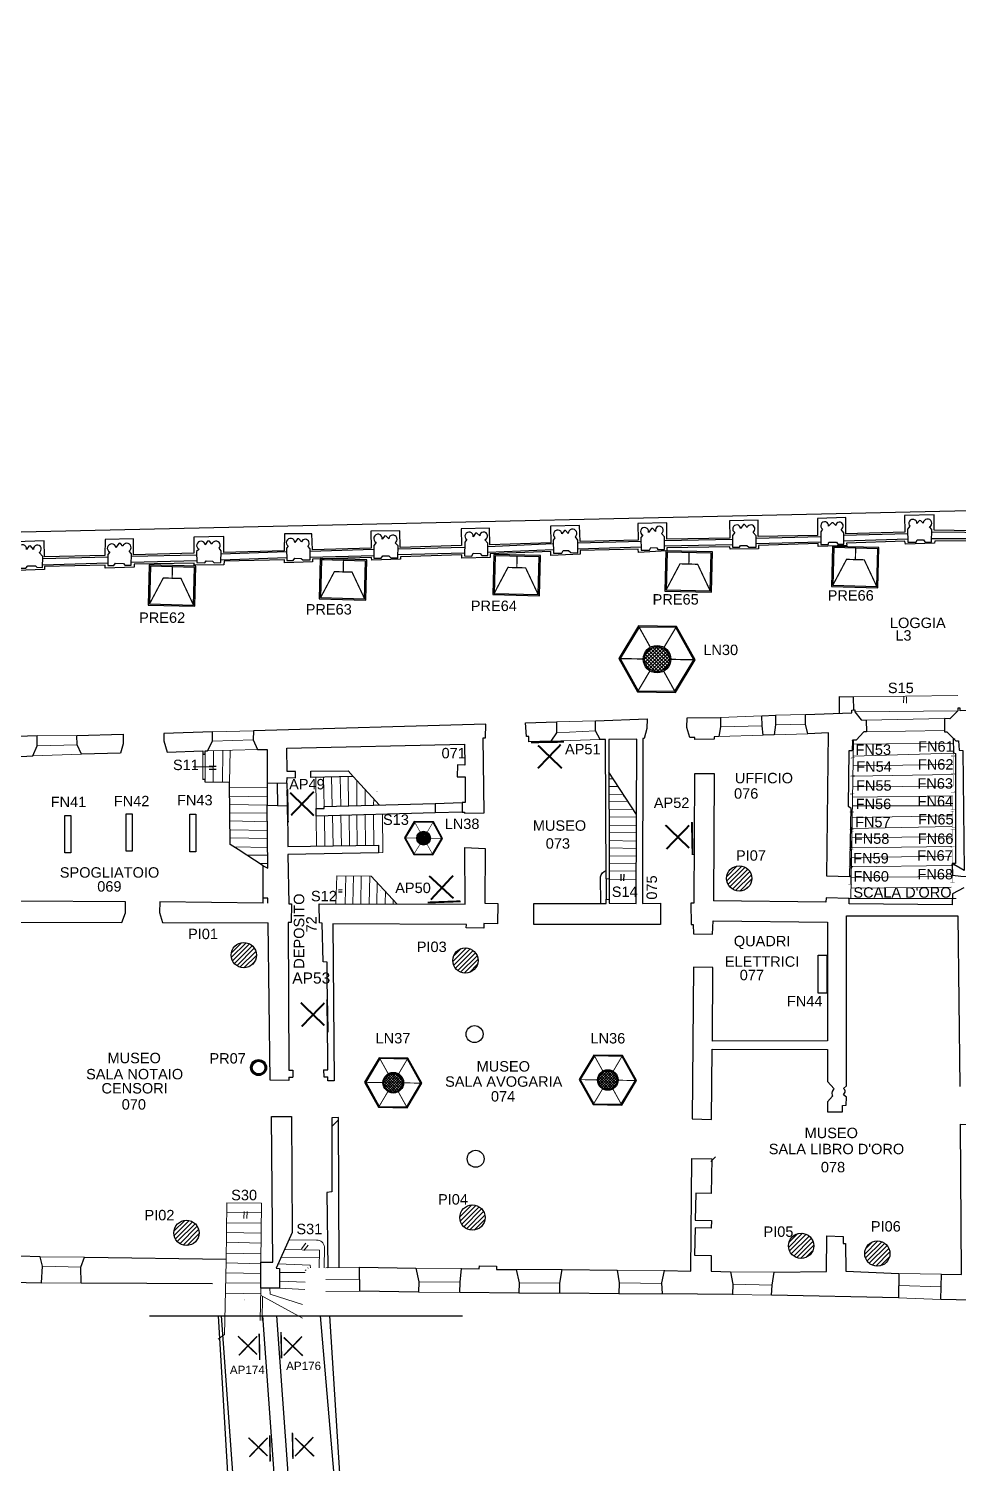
# Model space of a CAD drawing. Header units: millimetres. Extents: x 195 to 76808, y -2861 to 4318.
# Drawn here: x 19700 to 21039, y 154 to 2220 of the extents above; entities that cross this region are included whole.
import ezdxf
from ezdxf.enums import TextEntityAlignment as Align

# ---------------------------------------------------------------- set-up
doc = ezdxf.new("R2010")
doc.units = ezdxf.units.MM
for name, color, linetype, lineweight in [('_sottile', 253, 'Continuous', 5), ('LAMPADINE', 30, 'Continuous', 30), ('muri', 7, 'Continuous', 9), ('num.vani', 66, 'Continuous', 9)]:
    doc.layers.add(name, color=color, linetype=linetype, lineweight=lineweight)
doc.styles.add('ducale_200', font='ARIAL.TTF', dxfattribs={"height": 1})
doc.styles.get("Standard").update_dxf_attribs({"font": 'ARIAL.TTF'})

# ---------------------------------------------------------------- blocks, each defined once
blk = doc.blocks.new('rea')
h = blk.add_hatch(color=256)
h.paths.add_polyline_path([(867, 1810), (867, 1109), (266, 1109), (266, 1810)], flags=16)
h.paths.add_polyline_path([(887, 1830), (887, 1089), (246, 1089), (246, 1830)])
for points in [[(887, 1830), (887, 1089), (246, 1089), (246, 1830)], [(867, 1810), (867, 1109), (266, 1109), (266, 1810)]]:
    blk.add_lwpolyline(points, close=True)
at = {"const_width": 20}
for points in [[(266, 1810), (685, 1600), (685, 1318), (266, 1109)], [(867, 1459), (685, 1459)]]:
    blk.add_lwpolyline(points, dxfattribs=at)
blk = doc.blocks.new('PIANTANA')
at = {"lineweight": 0}
h = blk.add_hatch(dxfattribs=at)
h.set_pattern_fill('ANSI31', color=256, scale=600, style=0)
h.set_pattern_definition([(45, (37136.21, 23067.97), (-53.03301, 53.03301), [])])
edge = h.paths.add_edge_path()
edge.add_arc((14258, -2729), 291, 0, 360)
blk.add_circle((14258, -2729), 291)
blk = doc.blocks.new('FB')
h = blk.add_hatch(color=256)
edge = h.paths.add_edge_path(flags=16)
edge.add_arc((323.34, 430.98), 1.01, 0, 360)
edge = h.paths.add_edge_path()
edge.add_arc((323.34, 430.98), 1.27, 0, 360)
for radius in [1.27, 1.01]:
    blk.add_circle((323.34, 430.98), radius)
blk = doc.blocks.new('re')
at = {"const_width": 0.3}
for points in [[(51.55, 419.05), (51.66, 413.81)], [(55.72, 418.12), (52.08, 414.34)], [(52.09, 417.95), (55.87, 414.31)]]:
    blk.add_lwpolyline(points, dxfattribs=at)
blk = doc.blocks.new('l')
at = {"const_width": 0.2}
for points in [[(238.9, 339.3), (238.8, 342.3)], [(238.9, 340.8), (250.9, 341.1)], [(250.9, 339.6), (250.8, 342.6)]]:
    blk.add_lwpolyline(points, dxfattribs=at)
blk = doc.blocks.new('sr')
at = {"xscale": 2.03261301040023, "yscale": 2.03261301040023, "zscale": 2.032613010400235, "rotation": 87.50909969895497}
for p in [(24786.3, -1824.5), (24785.8, -1850.7), (24785.3, -1876.9), (24784.8, -1903), (24784.3, -1929.2), (24783.7, -1955.4), (24783.2, -1981.5), (24782.7, -2007.7)]:
    blk.add_blockref('l', p, dxfattribs=at)

msp = doc.modelspace()

# ---------------------------------------------------------------- hatches: boundary and pattern name
at = {"layer": 'LAMPADINE'}
h = msp.add_hatch(color=256, dxfattribs=at)
h.paths.add_polyline_path([(20630.5, 1265.8), (20657.7, 1311.2), (20631.9, 1357.4), (20579, 1358.2), (20551.9, 1312.8), (20577.6, 1266.6)], flags=16)
h.paths.add_polyline_path([(20631.5, 1263.9), (20659.8, 1311.1), (20633, 1359.2), (20578, 1360), (20549.8, 1312.8), (20576.6, 1264.8)])
at = {"layer": 'LAMPADINE', "linetype": 'Continuous'}
h = msp.add_hatch(color=256, dxfattribs=at)
h.paths.add_polyline_path([(20585, 1312, 1), (20624.6, 1312, 1)])
h.paths.add_polyline_path([(20586.8, 1312, -1), (20622.7, 1312, -1)], flags=16)
h = msp.add_hatch(dxfattribs=at)
h.set_pattern_fill('ANSI37', color=256, scale=29.043565, style=0)
h.set_pattern_definition([(45, (17952.0343, -1097.0235), (-2.5671127, 2.5671127), []), (135, (17952.0343, -1097.0235), (-2.5671127, -2.5671127), [])])
edge = h.paths.add_edge_path()
edge.add_arc((20604.8, 1312), 17.9, 0, 360)
at = {"layer": 'LAMPADINE'}
h = msp.add_hatch(color=256, dxfattribs=at)
h.paths.add_polyline_path([(20281.6, 1031.2), (20295.2, 1053.9), (20282.3, 1077), (20255.9, 1077.4), (20242.3, 1054.7), (20255.2, 1031.6)], flags=16)
h.paths.add_polyline_path([(20282.1, 1030.3), (20296.2, 1053.9), (20282.8, 1077.9), (20255.4, 1078.3), (20241.2, 1054.7), (20254.6, 1030.7)])
at = {"layer": 'LAMPADINE', "linetype": 'Continuous'}
h = msp.add_hatch(color=256, dxfattribs=at)
h.paths.add_polyline_path([(20258.8, 1054.3, 1), (20278.6, 1054.3, 1)])
h.paths.add_polyline_path([(20259.8, 1054.3, -1), (20277.7, 1054.3, -1)], flags=16)
h = msp.add_hatch(dxfattribs=at)
h.set_pattern_fill('ANSI37', color=256, scale=14.521782, style=0)
h.set_pattern_definition([(45, (18942.3691, -150.204), (-1.2835563, 1.2835563), []), (135, (18942.3691, -150.204), (-1.2835563, -1.2835563), [])])
edge = h.paths.add_edge_path()
edge.add_arc((20268.7, 1054.3), 8.97, 0, 360)
at = {"layer": 'LAMPADINE'}
h = msp.add_hatch(color=256, dxfattribs=at)
h.paths.add_polyline_path([(20244.4, 667.4), (20264.7, 701.5), (20245.4, 736.1), (20205.8, 736.8), (20185.4, 702.7), (20204.7, 668)], flags=16)
h.paths.add_polyline_path([(20245.1, 666.1), (20266.3, 701.5), (20246.2, 737.5), (20205, 738.1), (20183.8, 702.7), (20203.9, 666.7)])
h = msp.add_hatch(color=256, dxfattribs=at)
h.paths.add_polyline_path([(20553.4, 671.3), (20573.7, 705.4), (20554.4, 740), (20514.7, 740.6), (20494.4, 706.6), (20513.7, 671.9)], flags=16)
h.paths.add_polyline_path([(20554.1, 669.9), (20575.3, 705.3), (20555.2, 741.4), (20514, 742), (20492.8, 706.6), (20512.9, 670.6)])
at = {"layer": 'LAMPADINE', "linetype": 'Continuous'}
h = msp.add_hatch(color=256, dxfattribs=at)
h.paths.add_polyline_path([(20210.2, 702.1, 1), (20239.9, 702.1, 1)])
h.paths.add_polyline_path([(20211.6, 702.1, -1), (20238.5, 702.1, -1)], flags=16)
h = msp.add_hatch(dxfattribs=at)
h.set_pattern_fill('ANSI37', color=256, scale=21.782673, style=0)
h.set_pattern_definition([(45, (18235.5107, -1104.6596), (-1.9253345, 1.9253345), []), (135, (18235.5107, -1104.6596), (-1.9253345, -1.9253345), [])])
edge = h.paths.add_edge_path()
edge.add_arc((20225.1, 702.1), 13.4, 0, 360)
h = msp.add_hatch(color=256, dxfattribs=at)
h.paths.add_polyline_path([(20519.2, 706, 1), (20548.9, 706, 1)])
h.paths.add_polyline_path([(20520.6, 706, -1), (20547.5, 706, -1)], flags=16)
h = msp.add_hatch(dxfattribs=at)
h.set_pattern_fill('ANSI37', color=256, scale=21.782673, style=0)
h.set_pattern_definition([(45, (18544.4894, -1100.7774), (-1.9253345, 1.9253345), []), (135, (18544.4894, -1100.7774), (-1.9253345, -1.9253345), [])])
edge = h.paths.add_edge_path()
edge.add_arc((20534, 706), 13.4, 0, 360)

# ---------------------------------------------------------------- linework, layer by layer
at = {"layer": '_sottile'}
for p, q in [((20887.5, 1195.4), (20883.8, 967.2)), ((20136.6, 639.3), (20146.3, 648.7)), ((20682.1, 588.9), (20688.8, 595.3))]:
    msp.add_line(p, q, dxfattribs=at)
for points in [[(20887.2, 1258), (21037.8, 1259.8)], [(20460.1, 1221.8), (20516.3, 1223.3)], [(20696.2, 1228.1), (20755.7, 1230.3)], [(20775.2, 1231.2), (20818.4, 1232.4)], [(20889.7, 1236.4), (21037.8, 1237.8)], [(20906.1, 1224.3), (21018.5, 1226.4)], [(19712.6, 1201.6), (19769.6, 1202.2)], [(19965, 1207.2), (20023.7, 1209)], [(20516.4, 1209), (20460.2, 1206)], [(20757.6, 1202.6), (20693.7, 1200.5)], [(20696, 1214.7), (20756.2, 1216.1)], [(20821.9, 1204.7), (20773.5, 1203.1)], [(20775.4, 1217.3), (20818.5, 1218.6)], [(20906.2, 1207.2), (21018.6, 1209.3)], [(19769.8, 1188.8), (19712.4, 1187)], [(20029.7, 1182.1), (19957.6, 1180.1)], [(20023.4, 1196), (19964.8, 1193.8)], [(19965.8, 1134.8), (19966.2, 1180.3)], [(19979.2, 1134.6), (19979.6, 1180.7)], [(19989.3, 1134.4), (19990.2, 1181)], [(20451.9, 1193.9), (20523.1, 1196.3)], [(20887.4, 1189.4), (21030.8, 1191)], [(19706, 1172.9), (19776.1, 1175.3)], [(19951, 1175.3), (19950.8, 1138.7)], [(19954.3, 1175.3), (19954.4, 1138.7)], [(20886.9, 1158.3), (21030.5, 1160.2)], [(20887.1, 1172.3), (21030.7, 1176.8)], [(20114.3, 1096.9), (20113.6, 1141.8)], [(20125.8, 1099.7), (20124.6, 1142)], [(20136, 1142.2), (20137.2, 1100.1)], [(20148.6, 1142.5), (20149.5, 1100.4)], [(20160, 1142.8), (20160.4, 1100.7)], [(20167.3, 1142.9), (20205.2, 1101.9)], [(20172.5, 1137.3), (20172.7, 1101)], [(20541.6, 1139.8), (20535.6, 1139.9)], [(20886.6, 1143.5), (21030.3, 1145.7)], [(20042.9, 1127.3), (19989.4, 1127.9)], [(20184.5, 1124.4), (20184.5, 1101.4)], [(20548.8, 1128.7), (20535.6, 1128.5)], [(20556.3, 1117.2), (20535.6, 1117.5)], [(20886.4, 1128.2), (21030.1, 1129.2)], [(20043.1, 1113.9), (19989.5, 1114.8)], [(20043.7, 1102), (19989.6, 1102.6)], [(20196.9, 1111), (20196.7, 1101.7)], [(20563, 1106.9), (20535.7, 1107.4)], [(20570.2, 1095.7), (20535.7, 1096)], [(20885.9, 1100.7), (21029.7, 1100.7)], [(20886.1, 1113.2), (21029.9, 1115.4)], [(20043.8, 1090.2), (19989.7, 1090.8)], [(20043.9, 1077.6), (19989.9, 1079)], [(20114.3, 1086.1), (20114.4, 1042.7)], [(20126.4, 1042.9), (20126, 1086.4)], [(20138.4, 1043), (20137.8, 1086.7)], [(20150.4, 1043.2), (20149.8, 1087.1)], [(20162.3, 1043.4), (20161.8, 1087.4)], [(20173, 1043.6), (20172.8, 1087.7)], [(20185, 1043.7), (20184.6, 1088)], [(20197.3, 1043.9), (20196.6, 1088.3)], [(20203.6, 1033.2), (20209.9, 1033.5), (20209.5, 1088.7)], [(20575.1, 1084.3), (20535.8, 1085)], [(20885.7, 1084), (21029.5, 1086.6)], [(20044, 1065.4), (19990, 1066.4)], [(20044.1, 1053.6), (19990.1, 1054.6)], [(20575.1, 1072.5), (20535.8, 1073.2)], [(20575, 1061.9), (20535.9, 1062.6)], [(20885.2, 1054.7), (21029.1, 1056.8)], [(20885.4, 1068.2), (21029.3, 1070.9)], [(20044.2, 1041), (19995.7, 1041.9)], [(20575, 1050.1), (20535.9, 1050.8)], [(20574.9, 1039.5), (20536, 1040.2)], [(20884.9, 1040.2), (21028.9, 1042.1)], [(20044.3, 1029.6), (20014.5, 1029.7)], [(20044.4, 1017.8), (20033, 1017.6)], [(20574.9, 1028.1), (20536, 1028.8)], [(20574.8, 1017.5), (20536.1, 1017.8)], [(20884.5, 1013), (21028.6, 1015)], [(20884.7, 1026.4), (21028.8, 1028.4)], [(20230.4, 959.6), (20193.5, 999.5), (20144, 1000.1), (20142.4, 959.8)], [(20156.6, 1000), (20155.9, 959.8)], [(20167.6, 999.9), (20166.8, 959.8)], [(20179, 999.8), (20178.6, 959.7)], [(20191.2, 999.7), (20190.4, 959.7)], [(20574.8, 1006.5), (20536.1, 1007.2)], [(20536.1, 995.4), (20574.7, 994.7)], [(20884.2, 997.4), (21028.4, 999.1)], [(20202, 990.3), (20201.4, 959.7)], [(20213.7, 977.7), (20213.6, 959.6)], [(20884, 982.2), (21028.2, 983.6)], [(20225.1, 965.3), (20225, 959.6)], [(20880.1, 967.2), (21035.4, 967.2)], [(20034.5, 443.8), (20035.2, 528.9), (19985.3, 529.4), (19984.6, 444.7)], [(20035, 500.1), (19985, 500.6)], [(20035.1, 514.7), (19985.2, 515.4)], [(20034.9, 485.5), (19984.9, 486.4)], [(20034.6, 455.9), (19984.7, 456.8)], [(20034.8, 471.3), (19984.8, 472.4)], [(20118.2, 435.8), (20118.7, 460.9), (20068.3, 461.8)], [(19780.4, 450.9), (19716.5, 451.6)], [(19775.2, 436.3), (19719.9, 437.8)], [(20034.5, 441.5), (19984.5, 442.6)], [(20105.9, 435.8), (20105.6, 439.5), (20059.2, 441.2)], [(20118.5, 450.3), (20063.5, 450.9)], [(20176.7, 436.6), (20128, 435.7)], [(20257.5, 435.3), (20323.1, 434.5)], [(19775.6, 413.5), (19718.7, 414.2)], [(20034.3, 413.3), (19984, 414)], [(20034.4, 427.5), (19984.3, 428.2)], [(20061.4, 428.9), (20098.2, 428.7)], [(20061.4, 416.2), (20098.1, 415.1)], [(20176.8, 419.2), (20127.9, 418.6)], [(20321.2, 414.7), (20262, 415.3)], [(20468.3, 433), (20401.9, 433.3)], [(20465.1, 413.5), (20406.3, 414.2)], [(20615.9, 431.6), (20547.3, 432.3)], [(20611.9, 413), (20550.5, 414.1)], [(20773.7, 429.2), (20710.6, 429.9)], [(20953.1, 427.6), (21014.5, 426.4)], [(20034.1, 398.1), (19983.9, 399)], [(20034.3, 406.5), (20033.4, 359.6)], [(20034.1, 396), (20094.3, 363.2)], [(20037, 394.2), (20036.4, 359.9)], [(20047.4, 406.3), (20047.7, 397.8), (20094.2, 382.6)], [(20061.4, 406.5), (20097.9, 404.5)], [(20176.9, 401.8), (20127.8, 401.4)], [(20321.1, 399.9), (20261.4, 400.5)], [(20465, 399.1), (20406.1, 398.9)], [(20612.6, 398.2), (20549.9, 398)], [(20769.8, 396.3), (20713.3, 397.3)], [(20713.9, 412), (20770.5, 410.5)], [(21013.4, 390.2), (20952.4, 392.6)], [(20952.8, 410.1), (21014, 408.3)]]:
    msp.add_lwpolyline(points, dxfattribs=at)
msp.add_lwpolyline([(20125.8, 435.7), (20126, 465.8, 0.402046), (20114.7, 475.4), (20074.7, 476.1)], format="xyb", dxfattribs=at)
at = {"layer": 'LAMPADINE'}
for points in [[(20631.5, 1263.9), (20659.8, 1311.1), (20633, 1359.2), (20578, 1360), (20549.8, 1312.8), (20576.6, 1264.8)], [(20630.5, 1265.8), (20657.7, 1311.2), (20631.9, 1357.4), (20579, 1358.2), (20551.9, 1312.8), (20577.6, 1266.6)], [(19752.2, 1087.1), (19760.8, 1087.1), (19760.8, 1033.1), (19752.2, 1033.1)], [(19840.6, 1089.3), (19849.3, 1089.3), (19849.3, 1035.3), (19840.6, 1035.3)], [(19932.1, 1088.8), (19940.8, 1088.8), (19940.8, 1034.8), (19932.1, 1034.8)], [(20282.1, 1030.3), (20296.2, 1053.9), (20282.8, 1077.9), (20255.4, 1078.3), (20241.2, 1054.7), (20254.6, 1030.7)], [(20281.6, 1031.2), (20295.2, 1053.9), (20282.3, 1077), (20255.9, 1077.4), (20242.3, 1054.7), (20255.2, 1031.6)], [(20837, 885.8), (20849.1, 885.8), (20849.1, 831.3), (20837, 831.3)], [(20245.1, 666.1), (20266.3, 701.5), (20246.2, 737.5), (20205, 738.1), (20183.8, 702.7), (20203.9, 666.7)], [(20244.4, 667.4), (20264.7, 701.5), (20245.4, 736.1), (20205.8, 736.8), (20185.4, 702.7), (20204.7, 668)], [(20554.1, 669.9), (20575.3, 705.3), (20555.2, 741.4), (20514, 742), (20492.8, 706.6), (20512.9, 670.6)], [(20553.4, 671.3), (20573.7, 705.4), (20554.4, 740), (20514.7, 740.6), (20494.4, 706.6), (20513.7, 671.9)]]:
    msp.add_lwpolyline(points, close=True, dxfattribs=at)
for points, const_width in [([(20578, 1360), (20595.1, 1329.3)], 1.81), ([(20633, 1359.2), (20614.9, 1329)], 1.81), ([(20549.8, 1312.8), (20585, 1312.3)], 1.81), ([(20624.6, 1311.7), (20659.8, 1311.1)], 1.81), ([(20594.6, 1295), (20576.6, 1264.8)], 1.81), ([(20614.4, 1294.7), (20631.5, 1263.9)], 1.81), ([(20255.4, 1078.3), (20263.9, 1062.9)], 0.903), ([(20282.8, 1077.9), (20273.8, 1062.8)], 0.903), ([(20241.2, 1054.7), (20258.8, 1054.4)], 0.903), ([(20278.6, 1054.1), (20296.2, 1053.9)], 0.903), ([(20263.7, 1045.8), (20254.6, 1030.7)], 0.903), ([(20273.6, 1045.7), (20282.1, 1030.3)], 0.903), ([(20205, 738.1), (20217.8, 715.1)], 1.36), ([(20246.2, 737.5), (20232.7, 714.8)], 1.36), ([(20514, 742), (20526.8, 718.9)], 1.36), ([(20555.2, 741.4), (20541.7, 718.7)], 1.36), ([(20183.8, 702.7), (20210.2, 702.3)], 1.36), ([(20239.9, 701.9), (20266.3, 701.5)], 1.36), ([(20492.8, 706.6), (20519.2, 706.2)], 1.36), ([(20548.9, 705.7), (20575.3, 705.3)], 1.36), ([(20217.4, 689.4), (20203.9, 666.7)], 1.36), ([(20232.3, 689.1), (20245.1, 666.1)], 1.36), ([(20526.4, 693.2), (20512.9, 670.6)], 1.36), ([(20541.3, 693), (20554.1, 669.9)], 1.36)]:
    msp.add_lwpolyline(points, dxfattribs=dict(at, const_width=const_width))
at = {"layer": 'LAMPADINE', "linetype": 'Continuous'}
for centre, radius in [((20604.8, 1312), 19.8), ((20604.8, 1312), 17.9), ((20268.7, 1054.3), 9.9), ((20268.7, 1054.3), 8.97), ((20225.1, 702.1), 14.8), ((20225.1, 702.1), 13.4), ((20534, 706), 14.8), ((20534, 706), 13.4)]:
    msp.add_circle(centre, radius, dxfattribs=at)
at = {"layer": 'muri', "linetype": 'ByBlock', "lineweight": 30}
for p, q in [((19954.4, 1138.7), (19950.8, 1138.7)), ((19954.4, 1135), (19954.4, 1138.7)), ((19989.3, 1134.4), (19954.4, 1135)), ((19990.2, 1045.2), (19989.3, 1134.4)), ((20043.7, 1102), (20073, 1100.7)), ((20044.5, 1010.9), (20043.7, 1102)), ((20001.8, 1038.1), (19990.2, 1045.2)), ((20038, 960.7), (20038, 1014.3)), ((20038, 1014.3), (20044.5, 1010.9)), ((19889, 962.4), (19888.7, 947)), ((20038, 960.7), (19889, 962.4)), ((20044.5, 967.8), (20038, 967.9)), ((20044.6, 960.6), (20044.5, 967.8)), ((19888.7, 947), (19892.9, 932.7)), ((19892.9, 932.7), (20045, 932.3)), ((20074.7, 720.3), (20080.7, 720.3)), ((20074.7, 710.3), (20080.7, 710.3)), ((20080.7, 720.3), (20080.7, 710.3)), ((20124.8, 720.5), (20130.8, 720.6)), ((20124.8, 720.5), (20124.9, 710.5)), ((20124.9, 710.5), (20130.8, 710.6)), ((19775.2, 436.3), (19780.4, 450.9)), ((19775.6, 413.5), (19775.2, 436.3)), ((19780.4, 450.9), (19984.6, 448)), ((19964.9, 412.3), (19775.6, 413.5)), ((20465, 399.1), (20465.1, 413.5)), ((20465.1, 413.5), (20468.3, 433)), ((20468.3, 433), (20547.3, 432.1)), ((20547.3, 432.3), (20550.5, 414.1)), ((20550.5, 414.1), (20549.9, 398)), ((20549.9, 398), (20465, 399.1)), ((19874.2, 366.5), (20324.8, 366.5))]:
    msp.add_line(p, q, dxfattribs=at)
at = {"layer": 'muri', "linetype": 'Continuous'}
for p, q in [((19984.6, 444.7), (19982.2, 339.8)), ((19982.2, 339.8), (19972.9, 332.8))]:
    msp.add_line(p, q, dxfattribs=at)
at = {"layer": 'muri'}
for p, q in [((20102.1, 435.3), (20102.6, 435.8)), ((20130.9, 435.8), (20147, 436.1)), ((20098.2, 431.5), (20099.6, 432.8))]:
    msp.add_line(p, q, dxfattribs=at)
at = {"layer": 'muri', "linetype": 'ByBlock', "lineweight": 30}
for points in [[(21773.3, 1678.1), (21649.5, 1673.1), (21649.5, 1669.4), (21621.4, 1668.7), (21621.3, 1642.7), (21614.4, 1642.4), (21609.7, 1538.2), (19304.8, 1486.2), (19247.4, 3140.9), (21528.4, 3176.3), (21543.1, 2625.8)], [(21090.1, 1496.5), (21003.9, 1497.6), (21003.8, 1519.6), (20961.1, 1518.7), (20961.5, 1494.7), (20876.8, 1492.6), (20876.8, 1515.8), (20835.7, 1514.5), (20836.1, 1490.1), (20750.6, 1488.4), (20750.6, 1512), (20709.1, 1511.1), (20709.5, 1486.3), (20619.1, 1484.7), (20619.1, 1508.3), (20577.2, 1507.4), (20577.6, 1483.4), (20494.1, 1481.2), (20493.3, 1504.5), (20451.4, 1503.6), (20451.8, 1479.6), (20364.2, 1476.7), (20363.8, 1500.7), (20322.7, 1499.8), (20323.1, 1475.8), (20234.8, 1472.9), (20234.4, 1496.9), (20192.9, 1496.1), (20193.2, 1471.7), (20108.6, 1469.5), (20107.8, 1492.7), (20068.3, 1492.6), (20067.8, 1468.2), (19981.1, 1465.7), (19981.1, 1488.5), (19938, 1487.7), (19938, 1464.5), (19850.9, 1462.4), (19851.3, 1485.2), (19810.2, 1484.3), (19809.7, 1461.5), (19723, 1459.4), (19722.6, 1482.2), (19681.5, 1480.9)], [(20840.8, 1488), (20747.7, 1485.6)], [(20965.6, 1492.6), (20873.6, 1490.2)], [(21095.1, 1493.9), (21000.5, 1494.8)], [(21090.3, 1482.6), (21004.8, 1482.1), (21004.3, 1478.9), (20962.4, 1477.6), (20961.7, 1481.7), (20877.8, 1479.2), (20878.1, 1475.5), (20837, 1474.2), (20836.7, 1478.7), (20750.8, 1475.8), (20750.7, 1470.9), (20710, 1470.4), (20709.7, 1473.7), (20618.9, 1472.1), (20618.8, 1468), (20578.1, 1465.5), (20577.7, 1470.4), (20494.3, 1468.6), (20494.2, 1463.3), (20451.8, 1461.3), (20451.9, 1467), (20364.4, 1463.7), (20364.7, 1458.4), (20324, 1457.5), (20323.7, 1462), (20235.3, 1459.5), (20235.3, 1455.8), (20194.1, 1454.5), (20193.8, 1458.6), (20108.7, 1456.1), (20109, 1452), (20068.7, 1450.7), (20068.4, 1454.8), (19981.7, 1453.1), (19981.2, 1447.8), (19938.5, 1447.4), (19938.5, 1450.2), (19852.2, 1449), (19852.2, 1444.5), (19810.2, 1443.2), (19810.3, 1447.3), (19722.8, 1445.2), (19723.1, 1441.1), (19682.8, 1439.8)], [(20197.3, 1470), (20105.4, 1467.2)], [(20327.7, 1472.9), (20232.1, 1470.5)], [(20455.5, 1469.3), (20361.2, 1465.8)], [(20455.4, 1477.9), (20361.3, 1473.9)], [(20581.9, 1481.3), (20490.8, 1478.9)], [(20582.1, 1473.5), (20490.8, 1470.3)], [(20713.7, 1476.8), (20615.6, 1474.6)], [(20713.7, 1484.2), (20615.7, 1482.3)], [(20840.7, 1480.6), (20747.6, 1477.9)], [(20965.7, 1484.9), (20873.7, 1481.7)], [(21095.2, 1485.4), (21000.3, 1485.1)], [(19814, 1450.1), (19720.3, 1447.3)], [(19814, 1459), (19720.4, 1456.6)], [(19942.1, 1453.8), (19847.9, 1451.1)], [(19941.9, 1461.6), (19848.1, 1459.6)], [(20071.7, 1458), (19976.8, 1454.4)], [(20071.5, 1466.5), (19977.1, 1463.4)], [(20197.2, 1461), (20105.4, 1458.6)], [(20327.6, 1464.7), (20231.9, 1462)], [(20867.6, 1234.2), (20867.3, 1258.4), (20887.2, 1258), (20887.7, 1238.7)], [(21118.4, 1238), (21041.5, 1237.7), (21041.5, 1241.4), (21037.9, 1241.5), (21037.8, 1237.8), (21026.6, 1226.2), (21018.5, 1226.4), (21018.5, 1207.6), (21022.2, 1207.6), (21035, 1194.3), (21039, 1194.2), (21039.6, 1180.8), (21044.9, 1180.7), (21047, 1007.7), (21029.7, 1017.8), (21030.2, 1001.1), (21042.4, 999.3), (21078.2, 999), (21079.2, 1209), (21114.6, 1208.3), (21118.9, 1224.1), (21118.4, 1238)], [(20460.1, 1221.8), (20460.2, 1206), (20451.9, 1193.9), (20420.5, 1192.9), (20420.2, 1200.6), (20417, 1200.7), (20415.7, 1220.2), (20460.1, 1221.8)], [(20535.3, 1196.5), (20536.1, 995.4), (20531.7, 995.5), (20530.8, 1196.1), (20523.1, 1196.3), (20516.4, 1209), (20516.3, 1223.3), (20590.4, 1226), (20590.1, 1212.2), (20586.1, 1197.6), (20584.2, 1197.6), (20583.9, 960.4), (20610, 960.7), (20609.8, 929.8), (20427.5, 929.9), (20427.7, 960.4), (20531.4, 960.1), (20531.5, 966.2), (20536, 966.1), (20535.9, 960.5), (20574.6, 960.2), (20575.6, 1197), (20535.3, 1196.5)], [(20696.2, 1228.1), (20696, 1214.7), (20693.7, 1200.5), (20687.2, 1200.2), (20687.1, 1196.6), (20659.4, 1196.3), (20659.3, 1199.1), (20652.2, 1199), (20647.9, 1213.6), (20648.1, 1227.4), (20696.2, 1228.1)], [(20775.2, 1231.2), (20775.4, 1217.3), (20773.5, 1203.1), (20757.6, 1202.6), (20756.2, 1216.1), (20755.7, 1230.3), (20775.2, 1231.2)], [(20818.4, 1232.4), (20885.1, 1234.9), (20885.2, 1238.5), (20889.7, 1238.9), (20889.7, 1236.4), (20898.8, 1224.5), (20906.1, 1224.3), (20906.2, 1207.2), (20902.6, 1207.3), (20891.3, 1195.3), (20886.1, 1195.4), (20885.8, 1179.9), (20880.9, 1180), (20879.9, 1100.3), (20883.9, 1097.8), (20882.1, 998.5), (20849.1, 999.5), (20851.7, 1205.8), (20821.9, 1204.7), (20818.5, 1218.6), (20818.4, 1232.4)], [(19688.9, 1172), (19706, 1172.9), (19712.4, 1187), (19712.6, 1201.6), (19656.1, 1199.8)], [(19836, 1203.9), (19836.1, 1190), (19832.2, 1176.7), (19776.1, 1175.3), (19769.8, 1188.8), (19769.6, 1202.2), (19836, 1203.9)], [(19965, 1207.2), (19894.6, 1204.9), (19894.8, 1194.3), (19899.4, 1178.3), (19951.1, 1180.2), (19951, 1175.3), (19954.3, 1175.3), (19954.4, 1180.2), (19957.6, 1180.1), (19964.8, 1193.8), (19965, 1207.2)], [(20356, 1090.7), (20354.7, 1198.9), (20358, 1198.9), (20358.3, 1218.4), (20023.7, 1209), (20023.4, 1196), (20029.7, 1182.1), (20043.5, 1181.8), (20043.5, 1133.8), (20071.9, 1133.3), (20072.1, 1141.4), (20084.3, 1141.2), (20084.4, 1150.1), (20072.2, 1150.4), (20072, 1183.7), (20327.7, 1189.7), (20327.9, 1159.5), (20317.4, 1159.7), (20317.1, 1142.7), (20328.4, 1142.4), (20328.4, 1105.7), (20324.3, 1105.7), (20324.2, 1091.9), (20327.8, 1091.9), (20327.8, 1090.2), (20356, 1090.7)], [(21031.4, 1198.1), (21031.8, 1176.9), (21034.6, 1176.4), (21034.6, 1017.7), (21029.7, 1017.8)], [(19937.2, 1157.3), (19964.8, 1156.8)], [(19960.2, 1157.9), (19970, 1157.7)], [(19960.2, 1153.8), (19969.9, 1153.6)], [(20106.3, 1141.6), (20106.4, 1150.6), (20160.1, 1151.2), (20167.3, 1142.9), (20106.3, 1141.6)], [(20575.1, 1088.1), (20535.5, 1149.1)], [(20686.5, 964.2), (20687.4, 1146.9), (20658.9, 1147), (20657.6, 960.7), (20653.5, 960.8), (20653.8, 929.8), (20657, 929.8), (20657.2, 916.7), (20684.9, 916.2), (20685.6, 935.4), (20850.4, 933.2), (20850.1, 762.3), (20684.5, 762), (20685.2, 867.8), (20657.1, 868.3), (20655.2, 649.9), (20683.3, 649.3), (20684.3, 750.2), (20850.3, 750.1), (20850.3, 703.7), (20859.8, 693.3), (20858.2, 691.7), (20856.9, 689.3), (20856.5, 686.9), (20856.8, 684.4), (20857.6, 682.8), (20850.2, 674.8), (20850.3, 660.1), (20871.9, 660.2), (20872, 669.1), (20877.3, 669.8), (20877.5, 681.2), (20873.5, 684.9), (20874.8, 687), (20875.6, 688.6), (20875.7, 690.2), (20875.3, 691.8), (20873.3, 693.9), (20877.8, 697.5), (20877.4, 942.4), (21037.7, 942.4), (21041, 696.6)], [(20043.5, 1133.8), (20043.7, 1102)], [(20057.7, 1133.5), (20058.3, 1101.4)], [(20071.9, 1133.3), (20073, 1100.7)], [(20073, 1100.7), (20073.5, 1042.1), (20203.8, 1044), (20203.6, 1033.2), (20073.3, 1030.7), (20074.5, 959.9), (20078.5, 959.8), (20078.1, 933), (20074, 933), (20074.7, 720.3)], [(20285.4, 1104.2), (20285.6, 1090.7), (20114.3, 1086.1), (20114.3, 1096.9), (20125.8, 1096.8), (20125.8, 1099.7), (20285.4, 1104.2)], [(20285.4, 1104.2), (20324.3, 1105.7)], [(20324.2, 1091.9), (20285.6, 1090.7)], [(20038, 1014.3), (20001.8, 1038.1)], [(20130.8, 720.6), (20129.9, 875.9), (20124.2, 876), (20122.8, 932.1), (20118.7, 932.2), (20118.4, 959.9), (20328.4, 959.3), (20328.2, 1040.7), (20357.5, 1039.4)], [(20357.5, 1039.4), (20356.9, 960.5), (20375.6, 960.1), (20375.1, 930.8), (20355.5, 931.2), (20355.4, 924.7), (20330.2, 925.1), (20330.3, 930), (20138.2, 931.1), (20139.8, 704.8), (20130.9, 704.9), (20130.8, 710.6)], [(20193.5, 999.5), (20230.4, 959.6)], [(20531.7, 995.5), (20531.5, 966.2)], [(20536.1, 995.4), (20536, 966.1)], [(20552.7, 1002.5), (20552.5, 992.8)], [(20556.8, 1002.5), (20556.6, 992.7)], [(20146, 980), (20151.5, 980.1)], [(20146, 976.9), (20151.6, 977)], [(21046.6, 982.5), (21030.2, 974.3), (21029.9, 958.4), (20881.4, 959.9), (20881.5, 967.6), (20848.2, 968.2), (20848, 962.1), (20686.1, 964.2)], [(19688.6, 933.1), (19834.3, 932.9), (19839.4, 946.7), (19839.7, 962.5), (19688.4, 963.6)], [(20074.7, 710.3), (20074.7, 705.2), (20047.9, 705.6), (20045, 932.3)], [(20078.6, 653.4), (20079.3, 486.6), (20056.4, 434.9), (20061.5, 434.8), (20061.4, 406.5), (20034.3, 406.5), (20034.5, 443.8), (20051.9, 443.9), (20049.8, 653.5), (20078.6, 653.4)], [(20147, 436.1), (20146.3, 651.8), (20136.5, 651.5), (20136.7, 544.8), (20129.5, 544.1), (20130.9, 435.8)], [(21082.3, 641.7), (21083.7, 424.8), (21096.7, 424.5), (21102.4, 404.5), (21102.1, 388.2), (21013.4, 390.2), (21014.5, 426.4), (21043, 425.9), (21041.6, 642.4), (21082.3, 641.7)], [(20683.5, 592.4), (20683, 542.7), (20660.6, 543.1), (20659.9, 504.1), (20683.1, 503.7), (20682.9, 492.7), (20659.7, 493.1), (20659, 453.7), (20683, 453.2), (20682.6, 430.8), (20710.6, 429.9), (20713.9, 412), (20713.3, 397.3), (20612.6, 398.2), (20611.8, 413.8), (20615.8, 431.6), (20653.3, 431), (20655, 592.9), (20683.5, 592.4)], [(20953.1, 427.6), (20952.4, 392.6), (20769.8, 396.3), (20770.5, 410.5), (20773.7, 429.2), (20848.6, 430.3), (20849.5, 481.5), (20872.7, 480.7), (20872.9, 470.5), (20876.1, 470.5), (20876.6, 430.6), (20953.1, 427.6)], [(19629.2, 415.8), (19718.7, 414.2), (19719.9, 437.8), (19716.5, 451.6), (19687.2, 452.2)], [(20257.5, 435.3), (20262, 415.3), (20261.4, 400.5), (20177.1, 401.8), (20176.7, 436.6), (20257.5, 435.3)], [(20401.9, 433.3), (20406.3, 414.2), (20406.1, 398.9), (20321.1, 399.9), (20321.2, 414.7), (20323.1, 434.5), (20348.9, 434.3), (20349, 438.5), (20373.5, 438.2), (20373.5, 433.2), (20401.9, 433.3)], [(19875.5, 68.1), (19990.7, 74.9), (19973.6, 366.5)], [(19977.5, 366.5), (19999, 67.2), (20009.3, 67.2), (20011.2, 44), (20009, 44), (20010.3, 19.9), (19942.4, 16.3), (19896.7, 19.3), (19895.4, 14.8)], [(20036.6, 366.5), (20057.9, 73), (20048.2, 73), (20048.2, 47.6), (20051.8, 48.2), (20053.5, 22.9)], [(20053.5, 22.9), (20088.8, 25.4), (20087.5, 48.5), (20090.4, 49.8), (20088.1, 73), (20078.8, 73), (20057.6, 366.5)], [(20119.9, 366.5), (20144.7, 75.6), (20127.9, 74.1), (20127.9, 49.8), (20131.3, 49.8), (20131.3, 26.3), (20137.4, 26.3), (20139.1, 9.6), (20172.7, 9.6), (20171.6, 29.1), (20234.5, 32.7)], [(20230.7, 84.4), (20152, 79.5), (20133.8, 366.5)]]:
    msp.add_lwpolyline(points, dxfattribs=at)
for points in [[(20843.3, 1499.4), (20840.8, 1495.2), (20840.6, 1477.2), (20851.1, 1477.2), (20852.4, 1480.5), (20863.3, 1480.3), (20865.2, 1477.7), (20873.7, 1477.6), (20873.6, 1494.1), (20869.9, 1498.9, 1.721479), (20862.1, 1504.4), (20858.5, 1508.1), (20856.4, 1508.2), (20851.8, 1503.4, 1.884722)], [(21000.2, 1480.7), (21000.6, 1498.7), (20997.3, 1502.5, 1.716751), (20988.2, 1507.9), (20984.4, 1511.4), (20982.5, 1511.6), (20979.1, 1507.5, 1.465031), (20968.9, 1503.4), (20965.5, 1499.2), (20965.7, 1480.6), (20977.8, 1480.7), (20979.4, 1484), (20988.4, 1484), (20990.4, 1480.9)], [(20231.8, 1457.8), (20232.2, 1475.1), (20227.6, 1479.5, 1.629986), (20218.6, 1485.4), (20215, 1489.3), (20212.8, 1489.5), (20209.3, 1485, 1.935052), (20200.4, 1480.1), (20197.3, 1475.9), (20197.2, 1457.5), (20207.8, 1457.5), (20209.9, 1460.7), (20218.7, 1460.7), (20221.6, 1457.8)], [(20361.2, 1461.1), (20361.3, 1479.1), (20356.8, 1483.9, 1.947831), (20349.5, 1489.5), (20345.4, 1493.6), (20343.5, 1493.5), (20340.2, 1488.3, 1.769886), (20330.8, 1484.2), (20327.9, 1480.3), (20327.5, 1460.7), (20338.2, 1460.5), (20340.3, 1464.5), (20350, 1464.3), (20352.5, 1461.1)], [(20490.9, 1465.3), (20490.8, 1483.5), (20487.3, 1488.3, 1.554571), (20477.1, 1493), (20473.1, 1497.1), (20471.6, 1497.2), (20468, 1492.6, 1.440221), (20457.9, 1486.8), (20455.4, 1483.2), (20455.6, 1464.6), (20467.7, 1464.6), (20469.6, 1468.7), (20477.6, 1468.5), (20480.5, 1465.4)], [(20615.6, 1470), (20615.7, 1488.2), (20611.1, 1493, 2.045332), (20602.7, 1496), (20598.8, 1500.3), (20596.8, 1500.3), (20592.6, 1494.5, 2.062131), (20584.4, 1490.5), (20581.7, 1487.2), (20582.2, 1469), (20594, 1468.9), (20596, 1472.7), (20604.7, 1472.4), (20606, 1470.1)], [(20747.5, 1473.4), (20747.8, 1489.7), (20743.1, 1494.6, 1.323228), (20734.5, 1501.8), (20730.9, 1506), (20729.1, 1506.1), (20725.2, 1500.1, 1.682231), (20716.8, 1494.5), (20713.7, 1490.1), (20713.7, 1473.4), (20723.5, 1473.2), (20724.9, 1475.9), (20734, 1475.9), (20737, 1473.5)], [(19847.8, 1447.4), (19848.2, 1463.5), (19844.8, 1467.7, 1.410297), (19835.8, 1474.7), (19832.5, 1478.6), (19830.4, 1478.9), (19825.7, 1472.8, 1.662242), (19816.9, 1466.3), (19813.9, 1462.8), (19814.1, 1447), (19823, 1446.8), (19825, 1450), (19836.7, 1449.8), (19838.7, 1447.5)], [(20105.3, 1454.8), (20105.4, 1471), (20102.1, 1474.5, 1.257245), (20092.9, 1481.1), (20089.1, 1485.4), (20087.3, 1485.5), (20083.4, 1480, 1.635261), (20073.8, 1474.7), (20071.4, 1471.6), (20071.8, 1454.3), (20081.2, 1454.2), (20083.2, 1457.3), (20092.7, 1457.1), (20094.7, 1455)]]:
    msp.add_lwpolyline(points, format="xyb", close=True, dxfattribs=at)
for points, format in [([(19707.2, 1470.2), (19707.1, 1470), (19702.7, 1475), (19700.6, 1474.9), (19696.9, 1470.1, 1.952372), (19688.5, 1465.9), (19685.7, 1463.1), (19685.8, 1443.2), (19696.1, 1443.2), (19698.9, 1446.2), (19710, 1446.2), (19711.7, 1444.3), (19720.2, 1444.2), (19720.5, 1459.7), (19715.1, 1465.5, 1.945974), (19707.1, 1470)], "xyb"), ([(19945.3, 1470.1), (19941.9, 1466.8), (19942.1, 1451), (19954, 1450.7), (19955.7, 1453.4), (19964.7, 1453.3), (19967.3, 1450.8), (19976.7, 1451), (19977.3, 1468.2), (19974.2, 1471.7, 1.281245), (19964, 1477.6), (19960.4, 1481.8), (19957.8, 1481.9), (19954.2, 1476.6, 1.701185), (19945.6, 1470.2)], "xyb"), ([(20016.6, 1027.4, 0, 14.4, 0), (20016.8, 1049.3, 0, 0, 0), (20015.7, 1155, 0, 0, 0), (19960.5, 1156, 0, 0, 0), (19960.5, 1156, 0, 0, 0)], "xyseb"), ([(20201.7, 1121.1, 0, 14.4, 0), (20179.8, 1121.3, 0, 0, 0), (20093.6, 1120.4, 0, 0, 0), (20092.6, 1065.8, 0, 0, 0), (20209.5, 1064.9, 0, 0, 0)], "xyseb"), ([(20556.3, 1114.6, 0, 14.4, 0), (20555.7, 1092.7, 0, 0, 0), (20554.8, 994.1, 0, 0, 0)], "xyseb"), ([(20524.1, 960.3), (20523.6, 998.5, -0.29013), (20531.6, 1007.8)], "xyb"), ([(20206.9, 979.6, 0, 14.4, 0), (20193.9, 979, 0, 0, 0), (20193.9, 979, 0, 0, 0), (20148.7, 978.5, 0, 0, 0)], "xyseb")]:
    msp.add_lwpolyline(points, format=format, dxfattribs=at)
at = {"layer": 'muri'}
for points in [[(20962.1, 1085.7, 0, 13.6, 0), (20962.2, 1106.4, 0, 0, 0), (20961.9, 1261.5, 0, 0, 0)], [(20010.6, 389.6, 0, 15, 0), (20011.2, 412.4, 0, 0, 0), (20012.1, 515, 0, 0, 0)], [(20038.6, 379.8, 0, 15, 0), (20060.2, 388.7, 0, 0, 0), (20038.6, 379.8, 0, 0, 0), (20075.2, 394.9, 0, 0, 0), (20084.1, 433.5, 0, 0, 0), (20097.8, 466, 0, 0, 0)]]:
    msp.add_lwpolyline(points, format="xyseb", dxfattribs=at)
for points in [[(20960, 1258), (20959.9, 1248.9)], [(20963.9, 1258), (20963.8, 1248.8)], [(20010.2, 516.8), (20010.1, 506.7)], [(20014.6, 516.7), (20014.4, 506.6)], [(20099, 471), (20092.9, 462.9)], [(20102.5, 468.4), (20096.4, 460.3)]]:
    msp.add_lwpolyline(points, dxfattribs=at)
at = {"layer": 'muri', "linetype": 'ByBlock', "lineweight": 30}
for centre in [(20342.1, 772.1), (20343.7, 592.6)]:
    msp.add_circle(centre, 12.2, dxfattribs=at)

# ---------------------------------------------------------------- block references
at = {"layer": 'LAMPADINE'}
for name, p, xscale, yscale, zscale, rotation in [('rea', (20517.3, 1390.4), -0.09033835601794384, 0.09033835601792362, 0.0903383560179432, 268.5663948652811), ('rea', (20757.1, 1396.8), -0.09033835601794384, 0.09033835601792362, 0.0903383560179432, 268.5663948652811), ('rea', (19773.4, 1370), -0.09033835601794384, 0.09033835601792362, 0.0903383560179432, 268.5663948652811), ('rea', (20019.7, 1379.1), -0.09033835601794384, 0.09033835601792362, 0.0903383560179432, 268.5663948652811), ('rea', (20269.6, 1385.2), -0.09033835601794384, 0.09033835601792362, 0.0903383560179432, 268.5663948652811), ('re', (24188.2, 1804.5), -9.033835601794316, 9.033835601794294, 9.033835601794319, 92.2247992325548), ('re', (19461.1, 4841.7), -9.033835601794323, 9.033835601794294, 9.033835601794319, 182.2247992325548), ('re', (21121.7, 4815.8), 9.033835601794323, 9.033835601794294, 9.033835601794319, 180.0000000000001), ('re', (16570.5, 274.3), -9.033835601794323, 9.033835601794294, 9.033835601794319, 273.3953139722267), ('re', (20596.5, 4560.2), 9.033835601794323, 9.033835601794294, 9.033835601794319, 180), ('re', (20405.4, 3331.3), 7.227068481434344, 7.227068481435708, 7.227068481435456, 180), ('re', (20420.5, 3185.2), 7.227068481434344, 7.227068481435708, 7.227068481435456, 180)]:
    msp.add_blockref(name, p, dxfattribs=dict(at, xscale=xscale, yscale=yscale, zscale=zscale, rotation=rotation))
at = {"layer": 'LAMPADINE', "rotation": 0.8139690056851275}
msp.add_blockref('sr', (-3100.3, 2140.3), dxfattribs=at)
at = {"layer": 'LAMPADINE', "lineweight": 50}
msp.add_blockref('sr', (-3228.4, 2480.4), dxfattribs=at)
at = {"layer": 'LAMPADINE'}
for name, p, xscale, yscale, zscale in [('PIANTANA', (19832.1, 1166.9), 0.0625, 0.0625, 0.0625), ('PIANTANA', (19118.7, 1056.4), 0.0625, 0.0625, 0.0625), ('PIANTANA', (19437.8, 1048.7), 0.0625, 0.0625, 0.0625), ('FB', (17110.1, -3169.5), 9.033835601794323, 9.033835601794294, 9.033835601794319), ('PIANTANA', (19447.9, 678.5), 0.0625, 0.0625, 0.0625), ('PIANTANA', (19036.2, 656.4), 0.0625, 0.0625, 0.0625), ('PIANTANA', (19921.1, 637.9), 0.0625, 0.0625, 0.0625), ('PIANTANA', (20030.9, 626.7), 0.0625, 0.0625, 0.0625), ('re', (19690.9, -2685.2), 7.227068481434344, 7.227068481435708, 7.227068481435456), ('re', (19707.3, -2830.1), 7.227068481434344, 7.227068481435708, 7.227068481435456)]:
    msp.add_blockref(name, p, dxfattribs=dict(at, xscale=xscale, yscale=yscale, zscale=zscale))

# ---------------------------------------------------------------- texts
at = {"layer": 'LAMPADINE', "color": 150, "attachment_point": 1, "line_spacing_factor": 0.75, "style": 'ducale_200'}
for s, insert, char_height, width in [('PRE65', (20598.5, 1405.6), 15, 767), ('PRE66', (20850.5, 1411.3), 15, 767), ('PRE63', (20099, 1391.3), 15, 767), ('PRE64', (20336.7, 1396.3), 15, 767), ('PRE62', (19859.1, 1379.3), 15, 767), ('LN30 ', (20671.5, 1332.9), 15, 767), ('AP51', (20472.3, 1189.9), 15, 767), ('AP49 ', (20075.1, 1139.5), 15, 767), ('FN43', (19913.7, 1116.5), 15, 767), ('FN41', (19731.8, 1113.9), 15, 767), ('FN42', (19822.7, 1115.2), 15, 767), ('AP52 ', (20600.2, 1112.7), 15, 767), ('LN38 ', (20299.1, 1082.4), 15, 767), ('PI07', (20718.5, 1036.8), 15, 767), ('AP50', (20227.9, 990.2), 15, 767), ('PI01', (19929.6, 923.9), 15, 767), ('PI03', (20258.9, 905.3), 15, 767), ('AP53', (20079.7, 860.9), 16, 767), ('\\pxt3.6135;FN44', (20791.8, 827.1), 15, 767), ('LN37', (20199.6, 773.7), 15, 767), ('LN36', (20509, 773.6), 15, 767), ('PR07', (19960.4, 744.7), 15, 767), ('PI04', (20289.5, 541.7), 15, 767), ('PI02', (19866.9, 519), 15, 767), ('PI06', (20912.7, 502.8), 15, 767), ('PI05', (20758.1, 495.2), 15, 767), ('AP174', (19989.8, 294.7), 12, 613.6), ('AP176', (20070.8, 300.4), 12, 613.6)]:
    msp.add_mtext(s, dxfattribs=dict(at, insert=insert, char_height=char_height, width=width))
at = {"layer": 'LAMPADINE', "color": 150, "char_height": 15, "width": 767, "attachment_point": 1, "style": 'ducale_200'}
for s, insert in [('FN53', (20890.5, 1189.2)), ('FN61', (20980.7, 1193.8)), ('FN54', (20891.6, 1164.9)), ('FN62', (20980.4, 1168)), ('FN55', (20891.3, 1137.6)), ('FN63', (20979.7, 1140.6)), ('FN56', (20890.8, 1111.1)), ('FN64', (20980, 1115)), ('FN57', (20889.9, 1085)), ('FN65', (20980.6, 1089)), ('FN58', (20888.1, 1061.1)), ('FN66', (20980.3, 1061)), ('FN59', (20887.2, 1032.9)), ('FN67', (20979.4, 1036.9)), ('FN60', (20887.5, 1006.8)), ('FN68', (20979.8, 1009.9))]:
    msp.add_mtext(s, dxfattribs=dict(at, insert=insert))
at = {"layer": 'muri', "linetype": 'ByBlock', "lineweight": 30, "style": 'ducale_200'}
for s, p in [('LOGGIA', (20980.3, 1356.8)), ('UFFICIO', (20758.7, 1133.3)), ('MUSEO', (20464.4, 1064.9)), ('SPOGLIATOIO', (19816.6, 997.4)), ("SCALA D'ORO", (20958.2, 968.6)), ('QUADRI', (20756.1, 898.6)), ('ELETTRICI', (20756.1, 869.1)), ('MUSEO', (19852.1, 730.2)), ('MUSEO', (20383.5, 718.2)), ('SALA NOTAIO', (19852.7, 707)), ('SALA AVOGARIA', (20384.1, 696.3)), ('CENSORI', (19852.7, 686.6)), ('MUSEO', (20855.7, 622.3)), ("SALA LIBRO D'ORO", (20863.2, 599.2))]:
    msp.add_text(s, height=15, dxfattribs=at).set_placement(p, align=Align.CENTER)
msp.add_text('DEPOSITO', height=15, rotation=90, dxfattribs=at).set_placement((20096.9, 920.4), align=Align.CENTER)
at = {"layer": 'num.vani', "linetype": 'Continuous', "char_height": 15, "attachment_point": 1, "style": 'ducale_200'}
for s, insert, width in [('L3', (20947.9, 1353.7), 1389.35), ('{\\fArial|b0|i0|c0|p34;S30}', (19991.7, 547.9), 1389.36), ('{\\fArial|b0|i0|c0|p34;S31}', (20085.6, 499), 1389.36)]:
    msp.add_mtext(s, dxfattribs=dict(at, insert=insert, width=width))
at = {"layer": 'num.vani', "linetype": 'Continuous', "char_height": 15, "attachment_point": 1}
for s, insert, width in [('S15', (20937.2, 1278.1), 1389.36), ('{\\fArial|b0|i0|c0|p34;071}', (20294.6, 1184.2), 1389.35), ('S11', (19907.9, 1167.3), 1389.36), ('{\\fArial|b0|i0|c0|p34;076}', (20715.7, 1126.1), 1389.35), ('S13', (20210.3, 1088.4), 1389.36), ('{\\fArial|b0|i0|c0|p34;073}', (20444.6, 1054.1), 1389.35), ('{\\fArial|b0|i0|c0|p34;069}', (19798.9, 992.3), 1389.35), ('S12', (20106.6, 978.4), 1389.36), ('S14', (20539.7, 984.6), 1389.36), ('{\\fArial|b0|i0|c0|p34;077}', (20723.9, 864.7), 1389.35), ('{\\fArial|b0|i0|c0|p34;074}', (20365.7, 690), 1389.35), ('{\\fArial|b0|i0|c0|p34;070}', (19834.1, 678.4), 1389.35), ('{\\fArial|b0|i0|c0|p34;078}', (20840.7, 588.1), 1389.35)]:
    msp.add_mtext(s, dxfattribs=dict(at, insert=insert, width=width))
at = {"layer": 'num.vani', "linetype": 'Continuous', "char_height": 15, "width": 1389.35, "attachment_point": 1, "rotation": 90}
for s, insert in [('{\\fArial|b0|i0|c0|p34;075}', (20589.7, 965.7)), ('{\\fArial|b0|i0|c0|p34;72}', (20099.7, 918.5))]:
    msp.add_mtext(s, dxfattribs=dict(at, insert=insert))

doc.saveas('drawing.dxf')
